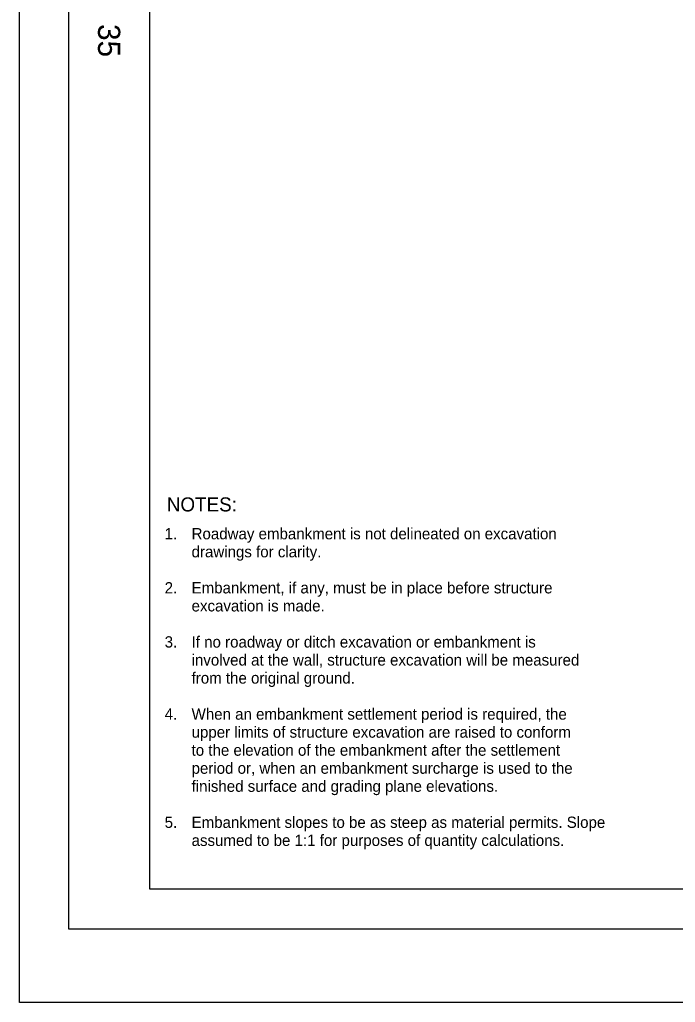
# Model space of a CAD drawing. Extents: x -894 to 866, y -476 to 714.
# Drawn here: x -894 to -487, y -476 to 134 of the extents above; entities that cross this region are included whole.
import ezdxf

# ---------------------------------------------------------------- set-up
doc = ezdxf.new("R2010")
doc.units = 0
doc.layers.add('10 Sheet Format', color=7, linetype='Continuous')
doc.layers.add('57 Undefined', color=7, linetype='Continuous')

msp = doc.modelspace()

# ---------------------------------------------------------------- linework, layer by layer
at = {"layer": '10 Sheet Format'}
for p, q in [((-813.45, 643.96), (-813.45, -406.04)), ((-813.45, -406.04), (-438.24, -406.04))]:
    msp.add_line(p, q, dxfattribs=at)
for points in [[(-894.04, 713.56), (865.96, 713.56), (865.96, -476.44), (-894.04, -476.44)], [(-863.43, 668.96), (836.57, 668.96), (836.57, -431.04), (-863.43, -431.04)], [(-863.43, 668.96), (836.57, 668.96), (836.57, -431.04), (-863.43, -431.04)]]:
    msp.add_lwpolyline(points, close=True, dxfattribs=at)

# ---------------------------------------------------------------- texts
msp.add_text('35', height=13.779, rotation=270, dxfattribs=at).set_placement((-845.33, 131.03))
at = {"layer": '57 Undefined'}
for s, height, p in [('NOTES:', 8.75, (-802.6, -171.62)), ('1.', 7, (-803.94, -188.91)), ('Roadway embankment is not delineated on excavation', 7, (-787.21, -188.91)), ('drawings for clarity.', 7, (-787.21, -200.11)), ('2.', 7, (-803.94, -222.51)), ('Embankment, if any, must be in place before structure', 7, (-787.21, -222.51)), ('excavation is made.', 7, (-787.21, -233.71)), ('3.', 7, (-803.94, -256.11)), ('If no roadway or ditch excavation or embankment is', 7, (-787.21, -256.11)), ('involved at the wall, structure excavation will be measured', 7, (-787.21, -267.31)), ('from the original ground.', 7, (-787.21, -278.51)), ('4.', 7, (-803.94, -300.91)), ('When an embankment settlement period is required, the', 7, (-787.21, -300.91)), ('upper limits of structure excavation are raised to conform', 7, (-787.21, -312.11)), ('to the elevation of the embankment after the settlement', 7, (-787.21, -323.31)), ('period or, when an embankment surcharge is used to the', 7, (-787.21, -334.51)), ('finished surface and grading plane elevations.', 7, (-787.21, -345.71)), ('5.', 7, (-803.94, -368.11)), ('Embankment slopes to be as steep as material permits. Slope', 7, (-787.21, -368.11)), ('assumed to be 1:1 for purposes of quantity calculations.', 7, (-787.21, -379.31))]:
    msp.add_text(s, height=height, dxfattribs=at).set_placement(p)

doc.saveas('drawing.dxf')
